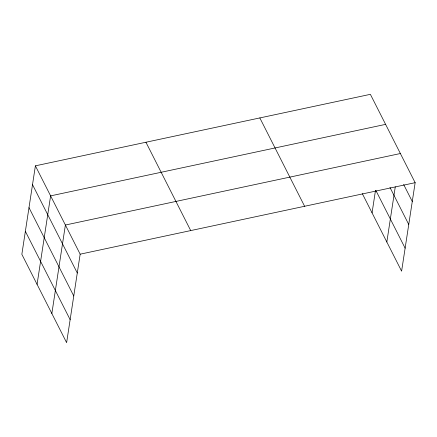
<?xml version="1.0" encoding="UTF-8"?>
<svg xmlns="http://www.w3.org/2000/svg" width="437" height="437" viewBox="0 0 437 437"><rect width="100%" height="100%" fill="white"/><g stroke="black" fill="none" stroke-linecap="round" stroke-linejoin="round"><path stroke-width="0.66" d="M35.392 165.836L21.85 254.323L66.621 342.668L80.162 254.181L35.392 165.836L370.379 94.332L415.15 182.677L401.608 271.164L362.317 193.635M37.074 284.361L50.616 195.874L385.598 124.37M51.845 313.515L65.386 225.028L400.374 153.524M372.062 212.857L375.476 190.521M386.832 242.011L395.283 186.796M80.162 254.181L415.15 182.677M403.651 184.49L412.271 201.501M389.973 187.44L408.753 224.487M375.886 190.472L405.126 248.172M259.835 117.93L304.605 206.269M145.936 142.238L190.707 230.583M32.513 184.66L77.283 273.005M28.995 207.651L73.766 295.991M25.368 231.337L70.139 319.676"/></g></svg>
